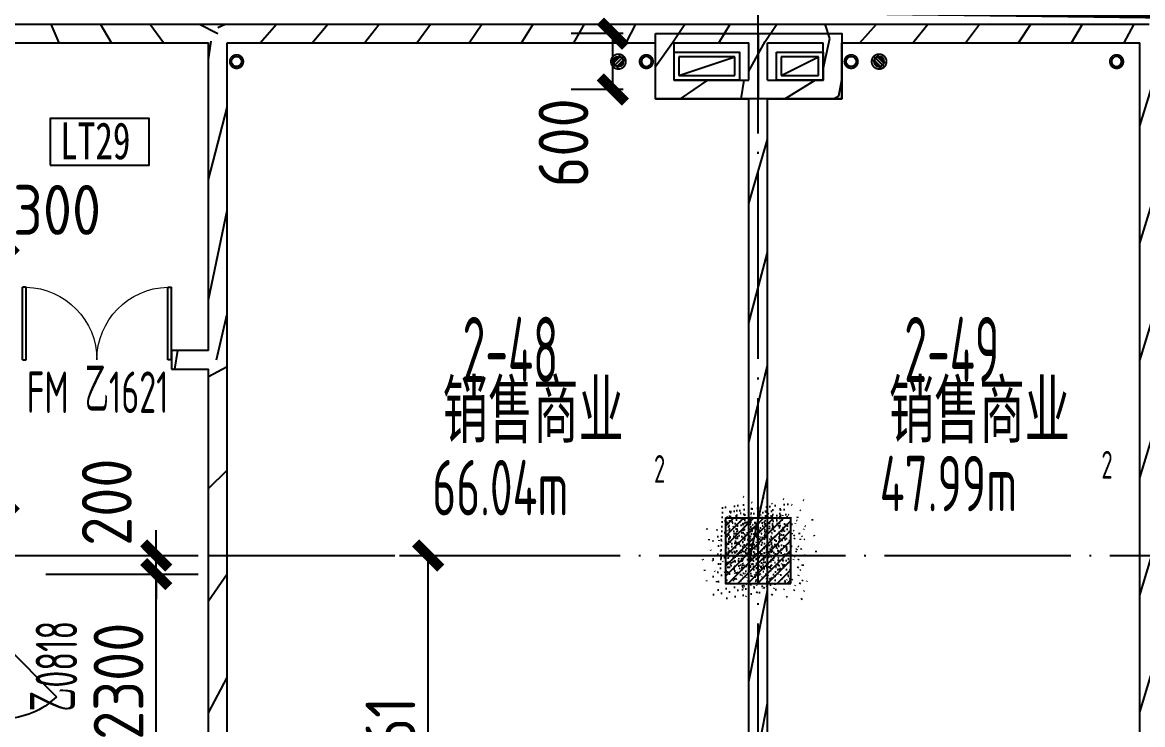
# Model space of a CAD drawing. Header units: inches. Extents: x 0 to 1813292486, y 0 to 3473589894.
# Drawn here: x 600668286 to 600680315, y 3473210603 to 3473218138 of the extents above; entities that cross this region are included whole.
import ezdxf
from ezdxf.enums import TextEntityAlignment as Align

# ---------------------------------------------------------------- set-up
doc = ezdxf.new("R2010")
doc.units = ezdxf.units.IN
doc.header["$LTSCALE"] = 1000
doc.header["$MEASUREMENT"] = 0
for name, pattern in [('AX-MALL-GIRD-200$0$DOTE', [2.4200000000000004, 2, -0.2, 0.02, -0.2]), ('AX-MALL-WALL-P02-QT$0$DOTE', [2.4200000000000004, 2, -0.2, 0.02, -0.2]), ('PX-MALL-P02-LG$0$CONTINOUS', [0])]:
    doc.linetypes.add(name, pattern=pattern)
for name, color, linetype in [('A-Anno-Note', 241, 'Continuous'), ('AX-MALL-DIM-P02$0$A-Anno-Dims', 3, 'Continuous'), ('AX-MALL-DIM-P02$0$A-Detl-Thin', 131, 'Continuous'), ('AX-MALL-GIRD-200$0$A-Grid', 222, 'AX-MALL-GIRD-200$0$DOTE'), ('AX-MALL-P02-200$0$A-Anno-Note', 241, 'Continuous'), ('AX-MALL-WALL-P02$0$A-Anno-Note', 241, 'Continuous'), ('AX-MALL-WALL-P02-QT$0$_T_S__T_ELEV_A-STRS', 7, 'Continuous'), ('AX-MALL-WALL-P02-QT$0$A-Detl-Patt', 8, 'Continuous'), ('AX-MALL-WALL-P02-QT$0$A-Detl-Thin', 131, 'Continuous'), ('AX-MALL-WALL-P02-QT$0$A-Wall', 2, 'Continuous'), ('AX-MALL-WALL-P02-QT$0$A-Wall-Patt', 13, 'Continuous'), ('AX-MALL-WALL-P02-QT$0$A-Wind', 4, 'Continuous'), ('AX-MALL-WORD-P02$0$A-Anno-Note', 241, 'Continuous'), ('AX-MALL-WORD-P02$0$A-Spac-Iden', 231, 'Continuous'), ('AX-MALL-WORD-P02$0$A-Wind-Iden', 11, 'Continuous'), ('AX-MALL-ZTKD-P02$0$A-Anno-Note', 241, 'Continuous'), ('MX-MALL-P02-LG$0$M-VT-DUCT-FLG', 40, 'Continuous'), ('MX-MALL-P02-LG$0$M-VT-DUCT-KED', 170, 'Continuous'), ('MX-MALL-P02-LG$0$M-VT-DUCT-SAD', 90, 'Continuous'), ('PX-MALL-P02-LG$0$P-Drain-Fldr', 4, 'Continuous'), ('PX-MALL-P02-LG$0$P-Drain-Fldr-ARCH', 161, 'Continuous'), ('PX-MALL-P02-LG$0$P-Drain-Fldr-W100', 4, 'Continuous'), ('PX-MALL-P02-LG$0$P-Drain-Fldr-W50', 4, 'Continuous'), ('PX-MALL-P02-LG$0$P-Pipe-Risr', 7, 'Continuous'), ('PX-MALL-P02-LG$0$P-Pipe-Risr-Arch', 6, 'Continuous'), ('PX-MALL-P02-LG$0$P-Pipe-Risr-W100', 6, 'Continuous'), ('PX-MALL-P02-LG$0$P-Pipe-Risr-W50', 6, 'Continuous'), ('PX-MALL-P02-LG$0$P-Sewr-Pipe', 123, 'PX-MALL-P02-LG$0$CONTINOUS'), ('SX-MALL-WALL-R-BZ$0$S-COLU', 30, 'Continuous'), ('SX-MALL-WALL-R-BZ$0$S-PATT-WALL', 83, 'Continuous')]:
    doc.layers.add(name, color=color, linetype=linetype)
doc.layers.add('MX-MALL-P02-LG$0$M-AUX-TO-ARCH', color=1, linetype='Continuous', plot=False)
doc.styles.add('AX-MALL-DIM-P02$0$_TCH_DIM_T3', font='gbenor.shx')
doc.styles.add('AX-MALL-WORD-P02$0$_TCH_SPACE', font='gbenor.shx', dxfattribs={"bigfont": 'gbcbig.shx'})
doc.styles.add('AX-MALL-WORD-P02$0$_TCH_WINDOW', font='gbenor.shx', dxfattribs={"bigfont": 'gbcbig.shx'})
doc.styles.add('AX-MALL-WORD-P02$0$STANDARD', font='gbenor.shx', dxfattribs={"bigfont": 'gbcbig.shx'})
doc.styles.add('AX-MALL-WORD-P02$0$宋体', font='', dxfattribs={"width": 0.7, "height": 5})
doc.styles.add('PX-MALL-P02-LG$0$jzfz', font='gbenor.shx', dxfattribs={"bigfont": 'gbcbig.shx'})
doc.styles.get('AX-MALL-WORD-P02$0$宋体').set_extended_font_data('SimSun')
doc.dimstyles.new('AX-MALL-DIM-P02$0$_TCH_ARCH&&180', dxfattribs={"dimtxt": 535.5, "dimasz": 270, "dimexe": 450, "dimexo": 450, "dimgap": 137.25, "dimtad": 1, "dimdec": 0, "dimzin": 0, "dimdsep": 46, "dimtxsty": 'AX-MALL-DIM-P02$0$_TCH_DIM_T3', "dimblk": 'AX-MALL-DIM-P02$0$_ArchTick', "dimcen": 0.09, "dimclrt": 7, "dimazin": 2, "dimtfac": 1, "dimtdec": 0, "dimtix": 1, "dimtmove": 2, "dimatfit": 3, "dimfxl": 500, "dimtolj": 1, "dimtzin": 0, "dimarcsym": 0})
pattern_1 = [(45, (0, 359.0227), (-353.55353201463, 353.55353201463), [])]

# ---------------------------------------------------------------- blocks, each defined once
blk = doc.blocks.new('AX-MALL-WORD-P02')
at = {"layer": 'AX-MALL-WORD-P02$0$A-Anno-Note', "color": 3}
blk.add_lwpolyline([(600467843.2771288, 3473045168.00477), (600468838.4332788, 3473044797.279908), (600469012.9796932, 3473045265.823981), (600468017.8235437, 3473045636.548843)], close=True, dxfattribs=at)
at = {"layer": 'AX-MALL-WORD-P02$0$A-Anno-Note', "color": 3, "style": 'AX-MALL-WORD-P02$0$宋体', "width": 0.7}
blk.add_text('LT29', height=396.5189873417721, rotation=339.5681615271141, dxfattribs=at).set_placement((600467965.5653267, 3473045191.246214))
at = {"layer": 'AX-MALL-WORD-P02$0$A-Anno-Note', "style": 'AX-MALL-WORD-P02$0$STANDARD', "width": 0.6}
for s, p in [('2-48', (600471180.352248, 3473041441.422071)), ('2-49', (600475625.2042575, 3473039785.584272))]:
    blk.add_text(s, height=700, rotation=339.5681613092015, dxfattribs=at).set_placement(p)
at = {"layer": 'AX-MALL-WORD-P02$0$A-Anno-Note', "style": 'AX-MALL-WORD-P02$0$STANDARD'}
for p in [(600470751.3996048, 3473040903.463484), (600475241.1234021, 3473039230.909626)]:
    blk.add_text('销售商业', height=675.177304964539, rotation=339.5681613092015, dxfattribs=at).set_placement(p)
at = {"layer": 'AX-MALL-WORD-P02$0$A-Spac-Iden', "style": 'AX-MALL-WORD-P02$0$_TCH_SPACE', "width": 0.7}
for s, height, p in [('66.04m', 595, (600470376.3821476, 3473040214.723724)), ('2', 297.5, (600472728.834428, 3473039711.863636)), ('47.99m', 595, (600474894.1416097, 3473038578.78297)), ('2', 297.5, (600477246.5938901, 3473038075.922882))]:
    blk.add_text(s, height=height, rotation=339.5681613091017, dxfattribs=at).set_placement(p)
at = {"layer": 'AX-MALL-WORD-P02$0$A-Wind-Iden', "style": 'AX-MALL-WORD-P02$0$_TCH_WINDOW', "width": 0.7}
for s, height, rotation, p in [('FM', 446.25, 339.5681623760494, (600466678.2003279, 3473042764.862428)), ('乙', 506.3829787234042, 339.5681623760494, (600467263.6461517, 3473042546.766693)), ('1621', 446.25, 339.5681623760494, (600467505.4448023, 3473042456.689605)), ('0818', 446.25, 69.56816144878321, (600466158.1627499, 3473039813.086495)), ('乙', 506.3829787234042, 69.56816144878321, (600466068.0856587, 3473039571.287846))]:
    blk.add_text(s, height=height, rotation=rotation, dxfattribs=at).set_placement(p)
blk = doc.blocks.new('AX-MALL-GIRD-200')
at = {"layer": 'AX-MALL-GIRD-200$0$A-Grid'}
for p, q in [((600218521.0220362, 3473133579.090285), (600576417.0261351, 3473000252.327003)), ((600466637.686063, 3473020157.616622), (600505367.2250125, 3473124121.343704))]:
    blk.add_line(p, q, dxfattribs=at)
blk = doc.blocks.new('AX-MALL-WALL-P02-QT$0$tj')
at = {"layer": 'AX-MALL-WALL-P02-QT$0$A-Detl-Patt'}
h = blk.add_hatch(dxfattribs=at)
h.set_pattern_fill('STEEL', color=256, scale=100.0000000000001, angle=50.43183869082386)
h.set_pattern_definition([(75.00000000004839, (-14278.19445574284, 156289.8254051208), (-153.3407249234246, 41.08752340989569), []), (75.00000000004839, (-14317.88195610046, 156358.5661673546), (-153.3407249234246, 41.08752340989569), [])])
edge = h.paths.add_edge_path()
edge.add_arc((274302.9537697641, 370915.3693751197), 354853.2281302969, 270.9601093956941, 275.9513128638887)
edge.add_line((311095.3180618286, 17974.67259407043), (323404.2928284407, 17664.898229599))
edge.add_arc((337498.5854798314, -5423.033113246463), 27049.98445535583, 84.4296474408203, 121.40245730350341, ccw=False)
edge.add_line((340124.270958662, 21499.21483898163), (352435.6233639717, 23411.5238032341))
edge.add_line((352435.6233639717, 23411.5238032341), (352460.3320846558, 23263.57286787033))
edge.add_arc((262948.9762239404, 558936.3422532297), 543099.989586636, 279.486523026639, 288.5053300047131)
edge.add_line((435325.042740941, 43917.80823612213), (435185.9318172932, 44187.60760259628))
edge.add_arc((262948.9762341097, 558936.342259489), 542799.9895904897, 279.51816553668203, 288.50044427399206, ccw=False)
edge.add_line((352706.5441896915, 23608.95860147476), (352681.7270303965, 23756.88773488998))
edge.add_line((352681.7270303965, 23756.88773488998), (340117.7681742907, 21803.84383869171))
edge.add_arc((337510.0970116529, -5455.006554111635), 27383.29552171703, 84.53552636432372, 121.2026843873002)
edge.add_line((323323.7129554749, 17967.02113437653), (311085.7617697716, 18275.00808191299))
edge.add_arc((274273.8104503512, 371474.5356685471), 355112.6948552598, 270.96411062040687, 275.9501261722048, ccw=False)
edge.add_line((280248.9759351015, 16412.11376953125), (280248.9759185314, 16111.96136569977))
blk = doc.blocks.new('SX-MALL-WALL-R-BZ')
at = {"layer": 'SX-MALL-WALL-R-BZ$0$S-PATT-WALL'}
h = blk.add_hatch(dxfattribs=at)
h.set_pattern_fill('钢筋混凝土', color=256, scale=15, pattern_type=2)
h.set_pattern_definition([(24.56816130816271, (600578611.2237192, 3473080110.365553), (-31.18316059493327, 68.21004687955141), []), (29.56816130816269, (600578611.2237192, 3473080110.365553), (97.53445421719282, -46.37920051396389), [11.25, -123.75]), (334.5681613081628, (600578611.2237192, 3473080110.365553), (19.88439777927527, 112.9961142827297), [9, -99]), (80.01956130816268, (600578619.3515904, 3473080106.50062), (117.4189029658641, 66.61682168402376), [9.5610285, -105.1713168]), (25.75236130816271, (600578621.6965042, 3473080138.478197), (141.3476152528434, -79.15081592627133), [16.875, -185.625]), (76.20376130816268, (600578633.4754679, 3473080131.882288), (182.3878362876093, 87.98253897351975), [14.3415432, -157.75695]), (330.7523613081627, (600578621.6965042, 3473080138.478197), (182.3877676281842, 87.98268140648725), [13.49999999999997, -148.4999999999995]), (0.5681613081627113, (600578633.1346302, 3473080126.213644), (62.82047319493842, -87.84980448085341), [11.24999999999997, -123.7499999999997]), (305.5681613081627, (600578633.1346302, 3473080126.213644), (72.17288941707483, 89.18848104565322), [8.999999999999966, -98.99999999999973]), (51.01956130816269, (600578638.3696649, 3473080118.892823), (134.9933625472827, 1.338571315216136), [9.561028499999967, -105.1713167999997]), (17.06816130816274, (600578611.2237192, 3473080110.365553), (19.14085715648196, 46.15589493569758), [0.75, -97.8, 0.75, -100.5, 0.75, -99.375]), (347.0681613081627, (600578611.2237192, 3473080110.365553), (57.63084700165395, 41.66442755963357), [0.7499999999999979, -57.29999999999986, 0.7499999999999979, -95.54999999999973, 0.7499999999999979, -37.87499999999986]), (307.0681613081626, (600578579.8781208, 3473080122.042708), (73.85474000760384, -31.12342332406966), [0.75, -37.5, 0.75, -117, 0.75, -155.25]), (297.0681613081627, (600578565.8217986, 3473080127.2791), (87.21641676177077, -16.46683783357052), [0.75, -48.75, 0.75, -77.69999999999999, 0.75, -110.25])])
h.paths.add_polyline_path([(600473727.654315, 3473038186.990581), (600473972.0192971, 3473038842.952283), (600473316.0575944, 3473039087.317266), (600473071.6926122, 3473038431.355563)])
at = {"layer": 'SX-MALL-WALL-R-BZ$0$S-COLU'}
blk.add_lwpolyline([(600473727.654315, 3473038186.990581), (600473972.0192971, 3473038842.952283), (600473316.0575944, 3473039087.317266), (600473071.6926122, 3473038431.355563)], close=True, dxfattribs=at)
blk = doc.blocks.new('SX-MALL-WALL-R-2F~3F')
blk.add_blockref('SX-MALL-WALL-R-BZ', (-1.192092895507812e-06, -9.5367431640625e-07))
blk = doc.blocks.new('SX-MALL-WALL-2F~3F')
blk.add_blockref('SX-MALL-WALL-R-2F~3F', (0, 0))
blk = doc.blocks.new('MX-MALL-P02-LG$0$YHJJ-P02')
at = {"layer": 'MX-MALL-P02-LG$0$M-AUX-TO-ARCH'}
for points, elevation in [([(81440.29122698307, -58099.99929237366), (82540.29122555256, -58099.99929285049), (82540.29122650623, -58799.99929475784), (81440.29122710228, -58799.99929285049)], 2999.999999999999), ([(82540.29122674465, -58099.99915647507), (83440.29122555256, -58099.9991607666), (83440.29122722149, -58799.99915885925), (82540.2912260294, -58799.99915790558)], 2999.999999999996), ([(81640.29122674465, -58299.99928998947), (82340.29122662544, -58299.99929332733), (82340.29122638702, -58599.99929237366), (81640.29122686386, -58599.99929428101)], 2999.999999999999), ([(82740.2912261486, -58299.99916028976), (83240.29122757912, -58299.99916172028), (83240.29122710228, -58599.99915838242), (82740.29122531414, -58599.99915742874)], 2999.999999999996)]:
    blk.add_lwpolyline(points, close=True, dxfattribs=dict(at, elevation=elevation))
at = {"layer": 'MX-MALL-P02-LG$0$M-VT-DUCT-FLG'}
for p, q in [((81690.2912263765, -58549.99929377259), (82290.29122639756, -58349.99929383575)), ((82790.29122579098, -58549.99915981293), (83190.29122579098, -58349.99915981293))]:
    blk.add_line(p, q, dxfattribs=at)
at = {"layer": 'MX-MALL-P02-LG$0$M-VT-DUCT-KED'}
for p, q in [((82290.29122639756, -58349.99929383575), (81690.29122639756, -58349.99929377259)), ((81690.29122639756, -58349.99929377259), (81690.2912263765, -58549.99929377259)), ((82290.2912263765, -58549.99929383575), (82290.29122639756, -58349.99929383575)), ((83190.29122579098, -58349.99915981293), (82790.29122579098, -58349.99915981293)), ((82790.29122579098, -58349.99915981293), (82790.29122579098, -58549.99915981293)), ((83190.29122579098, -58549.99915981293), (83190.29122579098, -58349.99915981293)), ((81690.2912263765, -58549.99929377259), (82290.2912263765, -58549.99929383575)), ((82790.29122579098, -58549.99915981293), (83190.29122579098, -58549.99915981293))]:
    blk.add_line(p, q, dxfattribs=at)
blk = doc.blocks.new('MX-MALL-P02-LG')
at = {"layer": 'MX-MALL-P02-LG$0$M-VT-DUCT-SAD', "rotation": 339.5681613187875}
blk.add_blockref('MX-MALL-P02-LG$0$YHJJ-P02', (600418393.5374048, 3473127097.242905), dxfattribs=at)
blk = doc.blocks.new('AX-MALL-WALL-P02-QT$0$$DorLib2D$00000002')
for p, q in [((-0.5, -5.684341886080802e-17), (-0.5000000000000007, 0.4875)), ((-0.4750000000000007, 0.4875), (-0.5000000000000007, 0.4875)), ((-0.475, -2.842170943040401e-17), (-0.4750000000000007, 0.4875)), ((0.475, -2.842170943040401e-17), (0.4750000000000007, 0.4875)), ((0.4750000000000007, 0.4875), (0.5000000000000007, 0.4875)), ((0.5, -5.684341886080802e-17), (0.5000000000000007, 0.4875)), ((-0.5, -5.684341886080802e-17), (-0.475, -2.842170943040401e-17)), ((0.5, -5.684341886080802e-17), (0.475, -2.842170943040401e-17))]:
    blk.add_line(p, q)
at = {"lineweight": 13}
for centre, start, end in [((-0.4875, -4.263256414560601e-17), 0, 88.53071641864632), ((0.4875, -4.263256414560601e-17), 91.4692835813537, 180)]:
    blk.add_arc(centre, 0.4875, start, end, dxfattribs=at)
blk = doc.blocks.new('AX-MALL-WALL-P02-QT$0$$DorLib2D$00000114')
at = {"color": 0}
blk.add_line((0.4999999999999964, 3.552713678800501e-15), (-0.2071067811864751, 0.7071067811864857), dxfattribs=at)
blk.add_arc((0.5000000000013856, -1.154631945610163e-12), 1.000000000001696, 135, 180, dxfattribs=at)
blk = doc.blocks.new('AX-MALL-WALL-P02-QT')
at = {"layer": 'AX-MALL-WALL-P02-QT$0$A-Wall-Patt'}
h = blk.add_hatch(dxfattribs=at)
h.set_pattern_fill('普通砖', color=256, scale=200, style=0)
h.set_pattern_definition(pattern_1)
h.paths.add_polyline_path([(600463640.3740932, 3473048205.326547), (600463710.8100525, 3473048107.944721), (600469895.5918211, 3473045803.932033), (600470012.573491, 3473045831.495292), (600470059.119202, 3473045956.440379), (600463686.919804, 3473048330.271633)])
h = blk.add_hatch(dxfattribs=at)
h.set_pattern_fill('普通砖', color=256, scale=200, style=0)
h.set_pattern_definition(pattern_1)
h.paths.add_polyline_path([(600470012.5734911, 3473045831.495293), (600470083.0094502, 3473045734.113466), (600474393.6149257, 3473044128.28644), (600474510.5965959, 3473044155.849699), (600474557.1423069, 3473044280.794786), (600470059.1192019, 3473045956.440378)])
h = blk.add_hatch(dxfattribs=at)
h.set_pattern_fill('普通砖', color=256, scale=200, style=0)
h.set_pattern_definition(pattern_1)
h.paths.add_polyline_path([(600468771.1487365, 3473042594.559478), (600468896.0938225, 3473042548.013767), (600470083.0094502, 3473045734.113466), (600470012.5734911, 3473045831.495293), (600469895.5918211, 3473045803.932033), (600468743.5854765, 3473042711.541148)])
h = blk.add_hatch(dxfattribs=at)
h.set_pattern_fill('普通砖', color=256, scale=200, style=0)
h.set_pattern_definition(pattern_1)
h.paths.add_polyline_path([(600474510.5965959, 3473044155.849699), (600474581.032555, 3473044058.467874), (600475330.7030725, 3473043779.193608), (600475447.6847427, 3473043806.756868), (600475494.2304537, 3473043931.701954), (600474557.1423069, 3473044280.794786)])
h = blk.add_hatch(dxfattribs=at)
h.set_pattern_fill('普通砖', color=256, scale=200, style=0)
h.set_pattern_definition(pattern_1)
h.paths.add_polyline_path([(600474184.1592267, 3473043566.033552), (600474441.3954222, 3473043683.632615), (600474581.032555, 3473044058.467874), (600474510.5965959, 3473044155.849699), (600474393.6149257, 3473044128.28644)])
h = blk.add_hatch(dxfattribs=at)
h.set_pattern_fill('普通砖', color=256, scale=200, style=0)
h.set_pattern_definition(pattern_1)
h.paths.add_polyline_path([(600475447.6847427, 3473043806.756868), (600475518.1207018, 3473043709.375042), (600476080.37359, 3473043499.919343), (600476197.35526, 3473043527.482603), (600476243.9009709, 3473043652.427689), (600475494.2304537, 3473043931.701954)])
h = blk.add_hatch(dxfattribs=at)
h.set_pattern_fill('普通砖', color=256, scale=200, style=0)
h.set_pattern_definition(pattern_1)
h.paths.add_polyline_path([(600475249.8654712, 3473043275.740252), (600475378.483569, 3473043334.539783), (600475518.1207018, 3473043709.375042), (600475447.6847427, 3473043806.756868), (600475330.7030725, 3473043779.193608), (600475191.0659397, 3473043404.358349)])
h = blk.add_hatch(dxfattribs=at)
h.set_pattern_fill('普通砖', color=256, scale=200, style=0)
h.set_pattern_definition(pattern_1)
h.paths.add_polyline_path([(600474441.3954222, 3473043683.632615), (600474184.1592267, 3473043566.033552), (600475121.2473733, 3473043216.94072), (600475249.8654711, 3473043275.740252), (600475191.0659397, 3473043404.358349)])
h = blk.add_hatch(dxfattribs=at)
h.set_pattern_fill('普通砖', color=256, scale=200, style=0)
h.set_pattern_definition(pattern_1)
h.paths.add_polyline_path([(600476197.35526, 3473043527.482603), (600476267.7912192, 3473043430.100777), (600479266.473289, 3473042313.003715), (600479383.454959, 3473042340.566975), (600479430.00067, 3473042465.512061), (600476243.9009709, 3473043652.427689)])
h = blk.add_hatch(dxfattribs=at)
h.set_pattern_fill('普通砖', color=256, scale=200, style=0)
h.set_pattern_definition(pattern_1)
h.paths.add_polyline_path([(600475940.7364571, 3473043125.084084), (600476058.3355201, 3473042867.847888), (600476267.7912192, 3473043430.100777), (600476197.35526, 3473043527.482603), (600476080.37359, 3473043499.919343)])
h = blk.add_hatch(dxfattribs=at)
h.set_pattern_fill('普通砖', color=256, scale=200, style=0)
h.set_pattern_definition(pattern_1)
h.paths.add_polyline_path([(600471516.8544122, 3473033262.985417), (600471633.5100626, 3473033281.711524), (600475308.6650028, 3473043147.122154), (600475249.8654712, 3473043275.740252), (600475121.2473733, 3473043216.94072), (600471451.9154207, 3473033367.16104)])
h = blk.add_hatch(dxfattribs=at)
h.set_pattern_fill('普通砖', color=256, scale=200, style=0)
h.set_pattern_definition(pattern_1)
h.paths.add_polyline_path([(600475249.8654711, 3473043275.740252), (600475308.6650028, 3473043147.122154), (600476058.3355201, 3473042867.847888), (600475940.7364571, 3473043125.084084), (600475378.483569, 3473043334.539783)])
h = blk.add_hatch(dxfattribs=at)
h.set_pattern_fill('普通砖', color=256, scale=200, style=0)
h.set_pattern_definition(pattern_1)
h.paths.add_polyline_path([(600468743.5854765, 3473042711.541148), (600468368.7502185, 3473042851.17828), (600468298.9316523, 3473042663.760651), (600468673.7669102, 3473042524.123519), (600468771.1487365, 3473042594.559477)])
h = blk.add_hatch(dxfattribs=at)
h.set_pattern_fill('普通砖', color=256, scale=200, style=0)
h.set_pattern_definition(pattern_1)
h.paths.add_polyline_path([(600466710.5434458, 3473036681.226578), (600468896.0938226, 3473042548.013767), (600468771.1487364, 3473042594.559477), (600468673.7669102, 3473042524.123519), (600466523.1258163, 3473036751.045144)])
h = blk.add_hatch(dxfattribs=at)
h.set_pattern_fill('普通砖', color=256, scale=200, style=0)
h.set_pattern_definition(pattern_1)
h.paths.add_polyline_path([(600475521.6546797, 3473031959.755951), (600475639.2537564, 3473032003.355096), (600479453.8909183, 3473042243.185148), (600479383.454959, 3473042340.566975), (600479266.473289, 3473042313.003715), (600475441.199326, 3473032044.620741)])
at = {"layer": 'AX-MALL-WALL-P02-QT$0$_T_S__T_ELEV_A-STRS', "linetype": 'AX-MALL-WALL-P02-QT$0$DOTE', "const_width": 150}
blk.add_lwpolyline([(600342323.0797966, 3473087779.331682), (600442122.9674294, 3473050600.945104), (600441808.7838843, 3473049757.565782), (600449492.9066867, 3473046895.004558), (600449807.0902339, 3473047738.383887), (600449807.0902337, 3473047738.383885), (600451657.2822405, 3473052704.951061), (600496637.5132873, 3473035948.495144)], dxfattribs=at)
at = {"layer": 'AX-MALL-WALL-P02-QT$0$A-Wall'}
for p, q in [((600463686.919804, 3473048330.271633), (600470059.119202, 3473045956.440379)), ((600463710.8100525, 3473048107.944721), (600469895.5918211, 3473045803.932033)), ((600470059.1192019, 3473045956.440378), (600474557.1423069, 3473044280.794786)), ((600468743.5854765, 3473042711.541148), (600469895.5918211, 3473045803.932033)), ((600468896.0938225, 3473042548.013767), (600470083.0094502, 3473045734.113466)), ((600470083.0094502, 3473045734.113466), (600474393.6149257, 3473044128.28644)), ((600474557.1423069, 3473044280.794786), (600475494.2304537, 3473043931.701954)), ((600474184.1592267, 3473043566.033552), (600474393.6149257, 3473044128.28644)), ((600474441.3954222, 3473043683.632615), (600474581.032555, 3473044058.467874)), ((600474581.032555, 3473044058.467874), (600475330.7030725, 3473043779.193608)), ((600475494.2304537, 3473043931.701954), (600476243.9009709, 3473043652.427689)), ((600475191.0659397, 3473043404.358349), (600475330.7030725, 3473043779.193608)), ((600474441.3954222, 3473043683.632615), (600475191.0659397, 3473043404.358349)), ((600475378.483569, 3473043334.539783), (600475518.1207018, 3473043709.375042)), ((600475518.1207018, 3473043709.375042), (600476080.37359, 3473043499.919343)), ((600476243.9009709, 3473043652.427689), (600479430.00067, 3473042465.512061)), ((600474184.1592267, 3473043566.033552), (600475121.2473733, 3473043216.94072)), ((600475940.7364571, 3473043125.084084), (600476080.37359, 3473043499.919343)), ((600476058.3355201, 3473042867.847888), (600476267.7912192, 3473043430.100777)), ((600476267.7912192, 3473043430.100777), (600479266.473289, 3473042313.003715)), ((600475378.483569, 3473043334.539783), (600475940.7364571, 3473043125.084084)), ((600471451.9154207, 3473033367.16104), (600475121.2473733, 3473043216.94072)), ((600471633.5100626, 3473033281.711524), (600475308.6650028, 3473043147.122154)), ((600475308.6650028, 3473043147.122154), (600476058.3355201, 3473042867.847888)), ((600468368.7502185, 3473042851.17828), (600468298.9316523, 3473042663.760651)), ((600468743.5854765, 3473042711.541148), (600468368.7502185, 3473042851.17828)), ((600468298.9316523, 3473042663.760651), (600468673.7669102, 3473042524.123519)), ((600466710.5434458, 3473036681.226578), (600468896.0938226, 3473042548.013767)), ((600466523.1258163, 3473036751.045144), (600468673.7669102, 3473042524.123519)), ((600475441.199326, 3473032044.620741), (600479266.473289, 3473042313.003715))]:
    blk.add_line(p, q, dxfattribs=at)
at = {"layer": 'AX-MALL-WALL-P02-QT$0$A-Detl-Thin'}
for name in ['MX-MALL-P02-LG', 'SX-MALL-WALL-2F~3F']:
    blk.add_blockref(name, (0, 0), dxfattribs=at)
at = {"layer": 'AX-MALL-WALL-P02-QT$0$A-Detl-Thin', "rotation": 339.5681613091762}
blk.add_blockref('AX-MALL-WALL-P02-QT$0$tj', (600144118.6961328, 3473128496.287411), dxfattribs=at)
at = {"layer": 'AX-MALL-WALL-P02-QT$0$A-Wind'}
blk.add_blockref('AX-MALL-GIRD-200', (0, 0), dxfattribs=at)
at = {"layer": 'AX-MALL-WALL-P02-QT$0$A-Wind', "zscale": 200}
for name, p, xscale, yscale, rotation in [('AX-MALL-WALL-P02-QT$0$$DorLib2D$00000002', (600467584.1704178, 3473043036.743731), -1600, 1600, 339.5681613131597), ('AX-MALL-WALL-P02-QT$0$$DorLib2D$00000114', (600465442.7120006, 3473040152.882455), 800, -800, 69.56816130726689)]:
    blk.add_blockref(name, p, dxfattribs=dict(at, xscale=xscale, yscale=yscale, rotation=rotation))
blk = doc.blocks.new('AX-MALL-WALL-P02')
at = {"layer": 'AX-MALL-WALL-P02$0$A-Anno-Note'}
blk.add_blockref('AX-MALL-WORD-P02', (0, 0), dxfattribs=at)
blk.add_blockref('AX-MALL-WALL-P02-QT', (0, 0), dxfattribs=at)
blk = doc.blocks.new('PX-MALL-P02-LG$0$P-Risr')
at = {"layer": 'PX-MALL-P02-LG$0$P-Pipe-Risr-W50'}
h = blk.add_hatch(color=0, dxfattribs=at)
edge = h.paths.add_edge_path()
edge.add_ellipse((0, 0), major_axis=(47.05795628796547, 47.05795628796547), ratio=0.9999999999999695, start_angle=225.0000000000009, end_angle=405.0000000000009, ccw=False)
edge.add_ellipse((0, 0), major_axis=(47.05795628796764, 47.05795628796764), ratio=0.9999999999998785, start_angle=133.9675974886221, end_angle=225.0000000000035, ccw=False)
edge.add_line((-66.53919663240958, 1.199087783927098), (-54.4367953546693, 1.199087783927098))
edge.add_ellipse((0, 0), major_axis=(-38.50196423560672, 38.50196423560672), ratio=0.9999999999999859, start_angle=43.73814098242129, end_angle=134.9999999999996)
edge.add_ellipse((0, 0), major_axis=(38.50196423561096, 38.50196423561096), ratio=0.9999999999998216, start_angle=225.0000000000051, end_angle=405.0000000000051)
edge.add_ellipse((0, 0), major_axis=(38.50196423560679, 38.50196423560679), ratio=0.9999999999999831, start_angle=45.00000000000048, end_angle=133.7381409824204)
edge.add_line((-54.43679535467527, 1.199087783927098), (-66.53919663241555, 1.199087783927098))
edge.add_ellipse((0, 0), major_axis=(-47.05795628796762, 47.05795628796762), ratio=0.9999999999998742, start_angle=-45.00000000000358, end_angle=43.967597488629224, ccw=False)
at = {"layer": 'PX-MALL-P02-LG$0$P-Pipe-Risr-Arch', "ltscale": 0.7}
blk.add_circle((0, 0), 59.29000000000001, dxfattribs=at)
at = {"layer": 'PX-MALL-P02-LG$0$P-Pipe-Risr-W100', "color": 0, "const_width": 15}
blk.add_lwpolyline([(-75, 0, 1), (75, 0, 1)], format="xyb", close=True, dxfattribs=at)
at = {"layer": 'PX-MALL-P02-LG$0$P-Pipe-Risr-W50'}
blk.add_circle((0, 0), 54.45000000000001, dxfattribs=at)
at = {"layer": 'PX-MALL-P02-LG$0$P-Pipe-Risr', "style": 'PX-MALL-P02-LG$0$jzfz', "width": 0.6, "flags": 1}
for tag, p in [('SYS-MARK', (0.3310501334344735, -45.65933377496549)), ('RANGE', (0.3337570973526454, -45.67887874227017))]:
    blk.add_attdef(tag, text='', height=0.015625, dxfattribs=at).set_placement(p, align=Align.MIDDLE)
blk = doc.blocks.new('PX-MALL-P02-LG$0$A$C5A9C1854')
at = {"layer": 'PX-MALL-P02-LG$0$P-Drain-Fldr-W50', "ltscale": 0.7}
for p, q in [((16.81565596797736, -52.36634142627008), (-52.36634142621187, 16.81565596791916)), ((38.89087296527578, -38.89087296521757), (-38.89087296527578, 38.89087296521757)), ((52.36634142632829, -16.81565596791916), (-16.81565596786095, 52.36634142627008))]:
    blk.add_line(p, q, dxfattribs=at)
at = {"layer": 'PX-MALL-P02-LG$0$P-Drain-Fldr-W50', "ltscale": 0.7, "const_width": 13.75}
blk.add_lwpolyline([(-54.99999999994179, 0, 1), (55.00000000005821, 0, 1)], format="xyb", close=True, dxfattribs=at)
blk = doc.blocks.new('PX-MALL-P02-LG$0$A$C7D2520B3')
at = {"layer": 'PX-MALL-P02-LG$0$P-Drain-Fldr', "ltscale": 0.7}
for p, q in [((25.22348395196605, -78.54951213940512), (-78.54951213931781, 25.22348395187873)), ((58.33630944791366, -58.33630944788456), (-58.33630944791366, 58.33630944788456)), ((78.54951213949244, -25.22348395187873), (-25.22348395179142, 78.54951213940512))]:
    blk.add_line(p, q, dxfattribs=at)
at = {"layer": 'PX-MALL-P02-LG$0$P-Drain-Fldr', "ltscale": 0.7, "const_width": 20}
blk.add_lwpolyline([(5.820766091346741e-11, -80, 1), (5.820766091346741e-11, 80, 1)], format="xyb", close=True, dxfattribs=at)
blk = doc.blocks.new('PX-MALL-P02-LG$0$A$C2257314B')
at = {"layer": 'PX-MALL-P02-LG$0$P-Drain-Fldr-ARCH', "ltscale": 0.7}
for p, q in [((16.81565596797736, -52.36634142627008), (-52.36634142621187, 16.81565596791916)), ((38.89087296527578, -38.89087296521757), (-38.89087296527578, 38.89087296521757)), ((52.36634142632829, -16.81565596791916), (-16.81565596786095, 52.36634142627008))]:
    blk.add_line(p, q, dxfattribs=at)
for start, end in [(0, 180), (180, 0)]:
    blk.add_arc((5.820766091346741e-11, -1.77635683940025e-15), 55, start, end, dxfattribs=at)
blk = doc.blocks.new('PX-MALL-P02-LG$0$P-Drain-Fldr')
blk.add_blockref('PX-MALL-P02-LG$0$A$C2257314B', (0, 0))
at = {"layer": 'PX-MALL-P02-LG$0$P-Drain-Fldr-W100'}
blk.add_blockref('PX-MALL-P02-LG$0$A$C7D2520B3', (0, 0), dxfattribs=at)
at = {"layer": 'PX-MALL-P02-LG$0$P-Drain-Fldr-W50'}
blk.add_blockref('PX-MALL-P02-LG$0$A$C5A9C1854', (0, 0), dxfattribs=at)
blk = doc.blocks.new('PX-MALL-P02-LG')
at = {"layer": 'PX-MALL-P02-LG$0$P-Drain-Fldr', "xscale": -1, "rotation": 339.5681621001151}
blk.add_blockref('PX-MALL-P02-LG$0$P-Drain-Fldr', (600473948.9610548, 3473044080.505815), dxfattribs=at)
at = {"layer": 'PX-MALL-P02-LG$0$P-Drain-Fldr', "rotation": 339.5681604740405}
blk.add_blockref('PX-MALL-P02-LG$0$P-Drain-Fldr', (600476572.259119, 3473043103.25031, 2999.999999999996), dxfattribs=at)
at = {"layer": 'PX-MALL-P02-LG$0$P-Sewr-Pipe', "ltscale": 0.7}
for p, rotation in [((600470106.8996975, 3473045511.786548), 249.5681617793523), ((600476291.1327224, 3473043207.978287, 2999.999999999996), 249.5681604740404)]:
    blk.add_blockref('PX-MALL-P02-LG$0$P-Risr', p, dxfattribs=dict(at, rotation=rotation))
for p, xscale, rotation in [((600474230.0875459, 3473043975.778092), -0.9999999999999999, 69.5681621001153), ((600478962.3826787, 3473042212.859286), -1, 69.56816079480335)]:
    blk.add_blockref('PX-MALL-P02-LG$0$P-Risr', p, dxfattribs=dict(at, xscale=xscale, rotation=rotation))
blk = doc.blocks.new('AX-MALL-ZTKD-P02')
at = {"layer": 'AX-MALL-ZTKD-P02$0$A-Anno-Note'}
blk.add_blockref('AX-MALL-GIRD-200', (0, 0), dxfattribs=at)
blk = doc.blocks.new('AX-MALL-DIM-P02$0$_ArchTick')
at = {"color": 0, "linetype": 'ByBlock', "const_width": 0.4}
blk.add_lwpolyline([(-0.5, -0.5), (0.5, 0.5)], dxfattribs=at)
blk = doc.blocks.new('*D872')
at = {"layer": 'AX-MALL-DIM-P02$0$A-Anno-Dims', "color": 0, "lineweight": -2, "transparency": 16777216}
for p, q in [((600463809.1032306, 3473048658.255572), (600464082.9968756, 3473049393.483056)), ((600463925.9051851, 3473048971.793358), (600470298.104919, 3473046597.963418)), ((600470181.3029644, 3473046284.425632), (600470455.1966095, 3473047019.653116))]:
    blk.add_line(p, q, dxfattribs=at)
at = {"layer": 'AX-MALL-DIM-P02$0$A-Anno-Dims', "color": 0, "lineweight": -2, "transparency": 16777216, "xscale": 270, "yscale": 270, "zscale": 270}
for p, rotation in [((600463925.9051851, 3473048971.793358), 159.5681726845901), ((600470298.104919, 3473046597.963418), 339.5681726845901)]:
    blk.add_blockref('AX-MALL-DIM-P02$0$_ArchTick', p, dxfattribs=dict(at, rotation=rotation))
at = {"layer": 'AX-MALL-DIM-P02$0$A-Anno-Dims', "color": 7, "transparency": 16777216, "insert": (600467253.3875735, 3473048164.399116), "char_height": 535.5, "attachment_point": 5, "rotation": 339.5681726845901, "style": 'AX-MALL-DIM-P02$0$_TCH_DIM_T3'}
blk.add_mtext('\\A1;6800', dxfattribs=at)
blk = doc.blocks.new('*D873')
at = {"layer": 'AX-MALL-DIM-P02$0$A-Anno-Dims', "color": 0, "lineweight": -2, "transparency": 16777216}
for p, q in [((600470181.3029644, 3473046284.425633), (600470455.1966093, 3473047019.653116)), ((600470298.1049187, 3473046597.963418), (600474796.1285111, 3473044922.318662)), ((600474679.3265568, 3473044608.780876), (600474953.2202016, 3473045344.008359))]:
    blk.add_line(p, q, dxfattribs=at)
at = {"layer": 'AX-MALL-DIM-P02$0$A-Anno-Dims', "color": 0, "lineweight": -2, "transparency": 16777216, "xscale": 270, "yscale": 270, "zscale": 270}
for p, rotation in [((600470298.1049187, 3473046597.963418), 159.5681726857339), ((600474796.1285111, 3473044922.318662), 339.5681726857339)]:
    blk.add_blockref('AX-MALL-DIM-P02$0$_ArchTick', p, dxfattribs=dict(at, rotation=rotation))
at = {"layer": 'AX-MALL-DIM-P02$0$A-Anno-Dims', "color": 7, "transparency": 16777216, "insert": (600472688.4992362, 3473046139.661768), "char_height": 535.5, "attachment_point": 5, "rotation": 339.5681726857338, "style": 'AX-MALL-DIM-P02$0$_TCH_DIM_T3'}
blk.add_mtext('\\A1;4800', dxfattribs=at)
blk = doc.blocks.new('*D874')
at = {"layer": 'AX-MALL-DIM-P02$0$A-Anno-Dims', "color": 0, "lineweight": -2, "transparency": 16777216}
for p, q in [((600474679.326557, 3473044608.780876), (600474953.2202016, 3473045344.008358)), ((600475616.4149257, 3473044259.688174), (600475890.3085703, 3473044994.915656)), ((600474796.1285113, 3473044922.318661), (600475733.21688, 3473044573.225959))]:
    blk.add_line(p, q, dxfattribs=at)
at = {"layer": 'AX-MALL-DIM-P02$0$A-Anno-Dims', "color": 0, "lineweight": -2, "transparency": 16777216, "xscale": 270, "yscale": 270, "zscale": 270}
for p, rotation in [((600474796.1285113, 3473044922.318661), 159.5681726915037), ((600475733.21688, 3473044573.225959), 339.5681726915037)]:
    blk.add_blockref('AX-MALL-DIM-P02$0$_ArchTick', p, dxfattribs=dict(at, rotation=rotation))
at = {"layer": 'AX-MALL-DIM-P02$0$A-Anno-Dims', "color": 7, "transparency": 16777216, "insert": (600475558.434157, 3473045536.332044), "char_height": 535.5, "attachment_point": 5, "rotation": 339.5681726915037, "style": 'AX-MALL-DIM-P02$0$_TCH_DIM_T3'}
blk.add_mtext('\\A1;1000', dxfattribs=at)
blk = doc.blocks.new('*D876')
at = {"layer": 'AX-MALL-DIM-P02$0$A-Anno-Dims', "color": 0, "lineweight": -2, "transparency": 16777216}
for p, q in [((600476366.0854028, 3473043980.414093), (600476639.9790477, 3473044715.641575)), ((600476482.8873571, 3473044293.951878), (600479668.9872487, 3473043107.036899)), ((600479552.1852946, 3473042793.499114), (600479826.0789392, 3473043528.726596))]:
    blk.add_line(p, q, dxfattribs=at)
at = {"layer": 'AX-MALL-DIM-P02$0$A-Anno-Dims', "color": 0, "lineweight": -2, "transparency": 16777216, "xscale": 270, "yscale": 270, "zscale": 270}
for p, rotation in [((600476482.8873571, 3473044293.951878), 159.568172687037), ((600479668.9872487, 3473043107.036899), 339.568172687037)]:
    blk.add_blockref('AX-MALL-DIM-P02$0$_ArchTick', p, dxfattribs=dict(at, rotation=rotation))
at = {"layer": 'AX-MALL-DIM-P02$0$A-Anno-Dims', "color": 7, "transparency": 16777216, "insert": (600478217.3198246, 3473044080.015116), "char_height": 535.5, "attachment_point": 5, "rotation": 339.56817268703696, "style": 'AX-MALL-DIM-P02$0$_TCH_DIM_T3'}
blk.add_mtext('\\A1;3400', dxfattribs=at)
blk = doc.blocks.new('*D877')
at = {"layer": 'AX-MALL-DIM-P02$0$A-Anno-Dims', "color": 0, "lineweight": -2, "transparency": 16777216}
for p, q in [((600479552.1852946, 3473042793.499114), (600479826.0789394, 3473043528.726596)), ((600479668.9872489, 3473043107.036899), (600482855.0871564, 3473041920.121914)), ((600482738.2852019, 3473041606.584128), (600483012.178847, 3473042341.811611))]:
    blk.add_line(p, q, dxfattribs=at)
at = {"layer": 'AX-MALL-DIM-P02$0$A-Anno-Dims', "color": 0, "lineweight": -2, "transparency": 16777216, "xscale": 270, "yscale": 270, "zscale": 270}
for p, rotation in [((600479668.9872489, 3473043107.036899), 159.5681726831193), ((600482855.0871564, 3473041920.121914), 339.5681726831193)]:
    blk.add_blockref('AX-MALL-DIM-P02$0$_ArchTick', p, dxfattribs=dict(at, rotation=rotation))
at = {"layer": 'AX-MALL-DIM-P02$0$A-Anno-Dims', "color": 7, "transparency": 16777216, "insert": (600481403.4197241, 3473042893.100134), "char_height": 535.5, "attachment_point": 5, "rotation": 339.56817268311926, "style": 'AX-MALL-DIM-P02$0$_TCH_DIM_T3'}
blk.add_mtext('\\A1;3400', dxfattribs=at)
blk = doc.blocks.new('*D910')
at = {"layer": 'AX-MALL-DIM-P02$0$A-Anno-Dims', "color": 0, "lineweight": -2, "transparency": 16777216}
for p, q in [((600466265.8587605, 3473041073.442955), (600467800.1078597, 3473040501.890146)), ((600466575.5043436, 3473038503.678278), (600467378.4181937, 3473040658.98192)), ((600465462.9449103, 3473038918.139313), (600466997.1940097, 3473038346.586504))]:
    blk.add_line(p, q, dxfattribs=at)
at = {"layer": 'AX-MALL-DIM-P02$0$A-Anno-Dims', "color": 0, "lineweight": -2, "transparency": 16777216, "xscale": 270, "yscale": 270, "zscale": 270}
for p, rotation in [((600467378.4181937, 3473040658.98192), 69.56816130794247), ((600466575.5043436, 3473038503.678278), 249.5681613079425)]:
    blk.add_blockref('AX-MALL-DIM-P02$0$_ArchTick', p, dxfattribs=dict(at, rotation=rotation))
at = {"layer": 'AX-MALL-DIM-P02$0$A-Anno-Dims', "color": 7, "transparency": 16777216, "insert": (600466597.4405696, 3473039722.712696), "char_height": 535.5, "attachment_point": 5, "rotation": 69.56816130794247, "style": 'AX-MALL-DIM-P02$0$_TCH_DIM_T3'}
blk.add_mtext('\\A1;2300', dxfattribs=at)
blk = doc.blocks.new('*D911')
at = {"layer": 'AX-MALL-DIM-P02$0$A-Anno-Dims', "color": 0, "lineweight": -2, "transparency": 16777216}
for p, q in [((600466335.67699, 3473041260.85968), (600467869.9260892, 3473040689.30687)), ((600467448.2364231, 3473040846.398645), (600467542.4914876, 3473041099.412445)), ((600466265.8587605, 3473041073.442955), (600467800.1078595, 3473040501.890145)), ((600467378.4181935, 3473040658.98192), (600467448.2364231, 3473040846.398645)), ((600467378.4181935, 3473040658.98192), (600467284.1631287, 3473040405.96812))]:
    blk.add_line(p, q, dxfattribs=at)
at = {"layer": 'AX-MALL-DIM-P02$0$A-Anno-Dims', "color": 0, "lineweight": -2, "transparency": 16777216, "xscale": 270, "yscale": 270, "zscale": 270}
for p, rotation in [((600467448.2364231, 3473040846.398645), 249.5681612933544), ((600467378.4181935, 3473040658.98192), 69.56816129335431)]:
    blk.add_blockref('AX-MALL-DIM-P02$0$_ArchTick', p, dxfattribs=dict(at, rotation=rotation))
at = {"layer": 'AX-MALL-DIM-P02$0$A-Anno-Dims', "color": 7, "transparency": 16777216, "insert": (600467150.3062621, 3473041567.734504), "char_height": 535.5, "attachment_point": 5, "rotation": 69.56816129335434, "style": 'AX-MALL-DIM-P02$0$_TCH_DIM_T3'}
blk.add_mtext('\\A1;200', dxfattribs=at)
blk = doc.blocks.new('*D913')
at = {"layer": 'AX-MALL-DIM-P02$0$A-Anno-Dims', "color": 0, "lineweight": -2, "transparency": 16777216}
for p, q in [((600474100.5433571, 3473044344.177745), (600473576.8012824, 3473044539.287036)), ((600473789.0352496, 3473043819.942376), (600473998.4909483, 3473044382.195262)), ((600473891.0876583, 3473043781.924859), (600473367.3455837, 3473043977.034151))]:
    blk.add_line(p, q, dxfattribs=at)
at = {"layer": 'AX-MALL-DIM-P02$0$A-Anno-Dims', "color": 0, "lineweight": -2, "transparency": 16777216, "xscale": 270, "yscale": 270, "zscale": 270}
for p, rotation in [((600473998.4909483, 3473044382.195262), 69.56816125950802), ((600473789.0352496, 3473043819.942376), 249.568161259508)]:
    blk.add_blockref('AX-MALL-DIM-P02$0$_ArchTick', p, dxfattribs=dict(at, rotation=rotation))
at = {"layer": 'AX-MALL-DIM-P02$0$A-Anno-Dims', "color": 7, "transparency": 16777216, "insert": (600473091.7777979, 3473043469.343103), "char_height": 535.5, "attachment_point": 5, "rotation": 69.56816125950802, "style": 'AX-MALL-DIM-P02$0$_TCH_DIM_T3'}
blk.add_mtext('\\A1;600', dxfattribs=at)
blk = doc.blocks.new('*D1071')
at = {"layer": 'AX-MALL-DIM-P02$0$A-Anno-Dims', "color": 0, "lineweight": -2, "transparency": 16777216}
for p, q in [((600469896.6119477, 3473039934.306921), (600470605.9727873, 3473039670.049193)), ((600468731.8276902, 3473035928.238886), (600470184.2831212, 3473039827.140967)), ((600468444.1565167, 3473036035.40484), (600469153.5173563, 3473035771.147112))]:
    blk.add_line(p, q, dxfattribs=at)
at = {"layer": 'AX-MALL-DIM-P02$0$A-Anno-Dims', "color": 0, "lineweight": -2, "transparency": 16777216, "xscale": 270, "yscale": 270, "zscale": 270}
for p, rotation in [((600470184.2831212, 3473039827.140967), 69.56816130830339), ((600468731.8276902, 3473035928.238886), 249.5681613083034)]:
    blk.add_blockref('AX-MALL-DIM-P02$0$_ArchTick', p, dxfattribs=dict(at, rotation=rotation))
at = {"layer": 'AX-MALL-DIM-P02$0$A-Anno-Dims', "color": 7, "transparency": 16777216, "insert": (600469078.5347061, 3473038019.072523), "char_height": 535.5, "attachment_point": 5, "rotation": 69.56816130830339, "style": 'AX-MALL-DIM-P02$0$_TCH_DIM_T3'}
blk.add_mtext('\\A1;4161', dxfattribs=at)
blk = doc.blocks.new('*D1485')
at = {"layer": 'AX-MALL-DIM-P02$0$A-Anno-Dims', "color": 0, "lineweight": -2, "transparency": 16777216}
for p, q in [((600466523.0476007, 3473043912.254077), (600466899.1512918, 3473044921.848879)), ((600466804.174045, 3473043807.526227), (600467180.2777361, 3473044817.121028)), ((600466742.0595164, 3473044500.159213), (600467023.1859607, 3473044395.431363))]:
    blk.add_line(p, q, dxfattribs=at)
at = {"layer": 'AX-MALL-DIM-P02$0$A-Anno-Dims', "color": 0, "lineweight": -2, "transparency": 16777216, "xscale": 270, "yscale": 270, "zscale": 270}
for p, rotation in [((600466742.0595164, 3473044500.159213), 159.5681611628681), ((600467023.1859607, 3473044395.431363), 339.5681611628681)]:
    blk.add_blockref('AX-MALL-DIM-P02$0$_ArchTick', p, dxfattribs=dict(at, rotation=rotation))
at = {"layer": 'AX-MALL-DIM-P02$0$A-Anno-Dims', "color": 7, "transparency": 16777216, "insert": (600467744.5218208, 3473044693.361522), "char_height": 535.5, "attachment_point": 5, "rotation": 339.56816116286814, "style": 'AX-MALL-DIM-P02$0$_TCH_DIM_T3'}
blk.add_mtext('\\A1;300', dxfattribs=at)
blk = doc.blocks.new('*D1486')
at = {"layer": 'AX-MALL-DIM-P02$0$A-Anno-Dims', "color": 0, "lineweight": -2, "transparency": 16777216}
for p, q in [((600465064.1727219, 3473042001.317229), (600465275.2253034, 3473042567.856712)), ((600466001.2608689, 3473041652.224396), (600466212.3134507, 3473042218.76388)), ((600465118.1335292, 3473042146.167046), (600466055.2216765, 3473041797.074214))]:
    blk.add_line(p, q, dxfattribs=at)
at = {"layer": 'AX-MALL-DIM-P02$0$A-Anno-Dims', "color": 0, "lineweight": -2, "transparency": 16777216, "xscale": 270, "yscale": 270, "zscale": 270}
for p, rotation in [((600465118.1335292, 3473042146.167046), 159.5681612952292), ((600466055.2216765, 3473041797.074214), 339.5681612952292)]:
    blk.add_blockref('AX-MALL-DIM-P02$0$_ArchTick', p, dxfattribs=dict(at, rotation=rotation))
at = {"layer": 'AX-MALL-DIM-P02$0$A-Anno-Dims', "color": 7, "transparency": 16777216, "insert": (600465583.7815439, 3473042539.348433), "char_height": 535.5, "attachment_point": 5, "rotation": 339.56816129522923, "style": 'AX-MALL-DIM-P02$0$_TCH_DIM_T3'}
blk.add_mtext('\\A1;1000', dxfattribs=at)
blk = doc.blocks.new('AX-MALL-DIM-P02')
at = {"layer": 'AX-MALL-DIM-P02$0$A-Detl-Thin'}
blk.add_blockref('AX-MALL-ZTKD-P02', (-2.384185791015625e-06, 9.5367431640625e-07), dxfattribs=at)
at = {"layer": 'AX-MALL-DIM-P02$0$A-Anno-Dims'}
for p1, p2, distance, picture, middle in [((600463652.01154, 3473048236.565876), (600470024.2112739, 3473045862.735936), 784.5872665634753, '*D872', (600467253.3875735, 3473048164.399116)), ((600470024.2112739, 3473045862.735936), (600474522.2348664, 3473044187.091179), 784.5872677791458, '*D873', (600472688.4992362, 3473046139.661768)), ((600476208.9937123, 3473043558.724396), (600479395.093604, 3473042371.809417), 784.5872668854686, '*D876', (600478217.3198246, 3473044080.015116)), ((600479395.0936038, 3473042371.809417), (600482581.1935115, 3473041184.894432), 784.5872665218603, '*D877', (600481403.4197241, 3473042893.100134)), ((600465041.2552444, 3473039075.231087), (600465844.1690943, 3473041230.534729), -1637.2516338906842, '*D910', (600466597.4405696, 3473039722.712696)), ((600468022.4668508, 3473036192.496614), (600469474.9222816, 3473040091.398695), -756.9841131926486, '*D1071', (600469078.5347061, 3473038019.072523))]:
    dim = blk.add_aligned_dim(p1=p1, p2=p2, distance=distance, dimstyle='AX-MALL-DIM-P02$0$_TCH_ARCH&&180', dxfattribs=at)
    dim.commit()
    dim.dimension.update_dxf_attribs({"geometry": picture, "text_midpoint": middle})
for base, p1, p2, angle, picture, middle in [((600475733.21688, 3473044573.225959), (600474522.2348664, 3473044187.091179), (600475459.3232352, 3473043837.998477), 339.5681727171057, '*D874', (600475558.434157, 3473045536.332044)), ((600467023.1859607, 3473044395.431363), (600466365.9558253, 3473043490.564412), (600466647.0822697, 3473043385.836561), 339.56816107752826, '*D1485', (600467744.5218208, 3473044693.361522)), ((600473998.4909483, 3473044382.195262), (600474312.7773241, 3473043624.833084), (600474522.2330228, 3473044187.085969), 69.5681612277164, '*D913', (600473091.7777979, 3473043469.343103)), ((600466055.2216765, 3473041797.074214), (600464907.0809474, 3473041579.627563), (600465844.1690946, 3473041230.53473), 339.5681612440253, '*D1486', (600465583.7815439, 3473042539.348433)), ((600467448.2364231, 3473040846.398645), (600465844.1690944, 3473041230.534729), (600465913.987324, 3473041417.951455), 69.56816138872958, '*D911', (600467150.3062621, 3473041567.734504))]:
    dim = blk.add_linear_dim(base=base, p1=p1, p2=p2, angle=angle, dimstyle='AX-MALL-DIM-P02$0$_TCH_ARCH&&180', dxfattribs=at)
    dim.commit()
    dim.dimension.update_dxf_attribs({"geometry": picture, "text_midpoint": middle, "dimtype": 129})
blk = doc.blocks.new('AX-MALL-P02-200')
at = {"layer": 'AX-MALL-P02-200$0$A-Anno-Note'}
blk.add_blockref('AX-MALL-WALL-P02', (0, 0), dxfattribs=at)
for name in ['AX-MALL-DIM-P02', 'PX-MALL-P02-LG']:
    blk.add_blockref(name, (0, 0), dxfattribs=at)

msp = doc.modelspace()

# ---------------------------------------------------------------- block references
at = {"layer": 'A-Anno-Note', "rotation": 20.43183869077545}
msp.add_blockref('AX-MALL-P02-200', (1250392458.527329, 9048125.682563305), dxfattribs=at)

doc.saveas('drawing.dxf')
